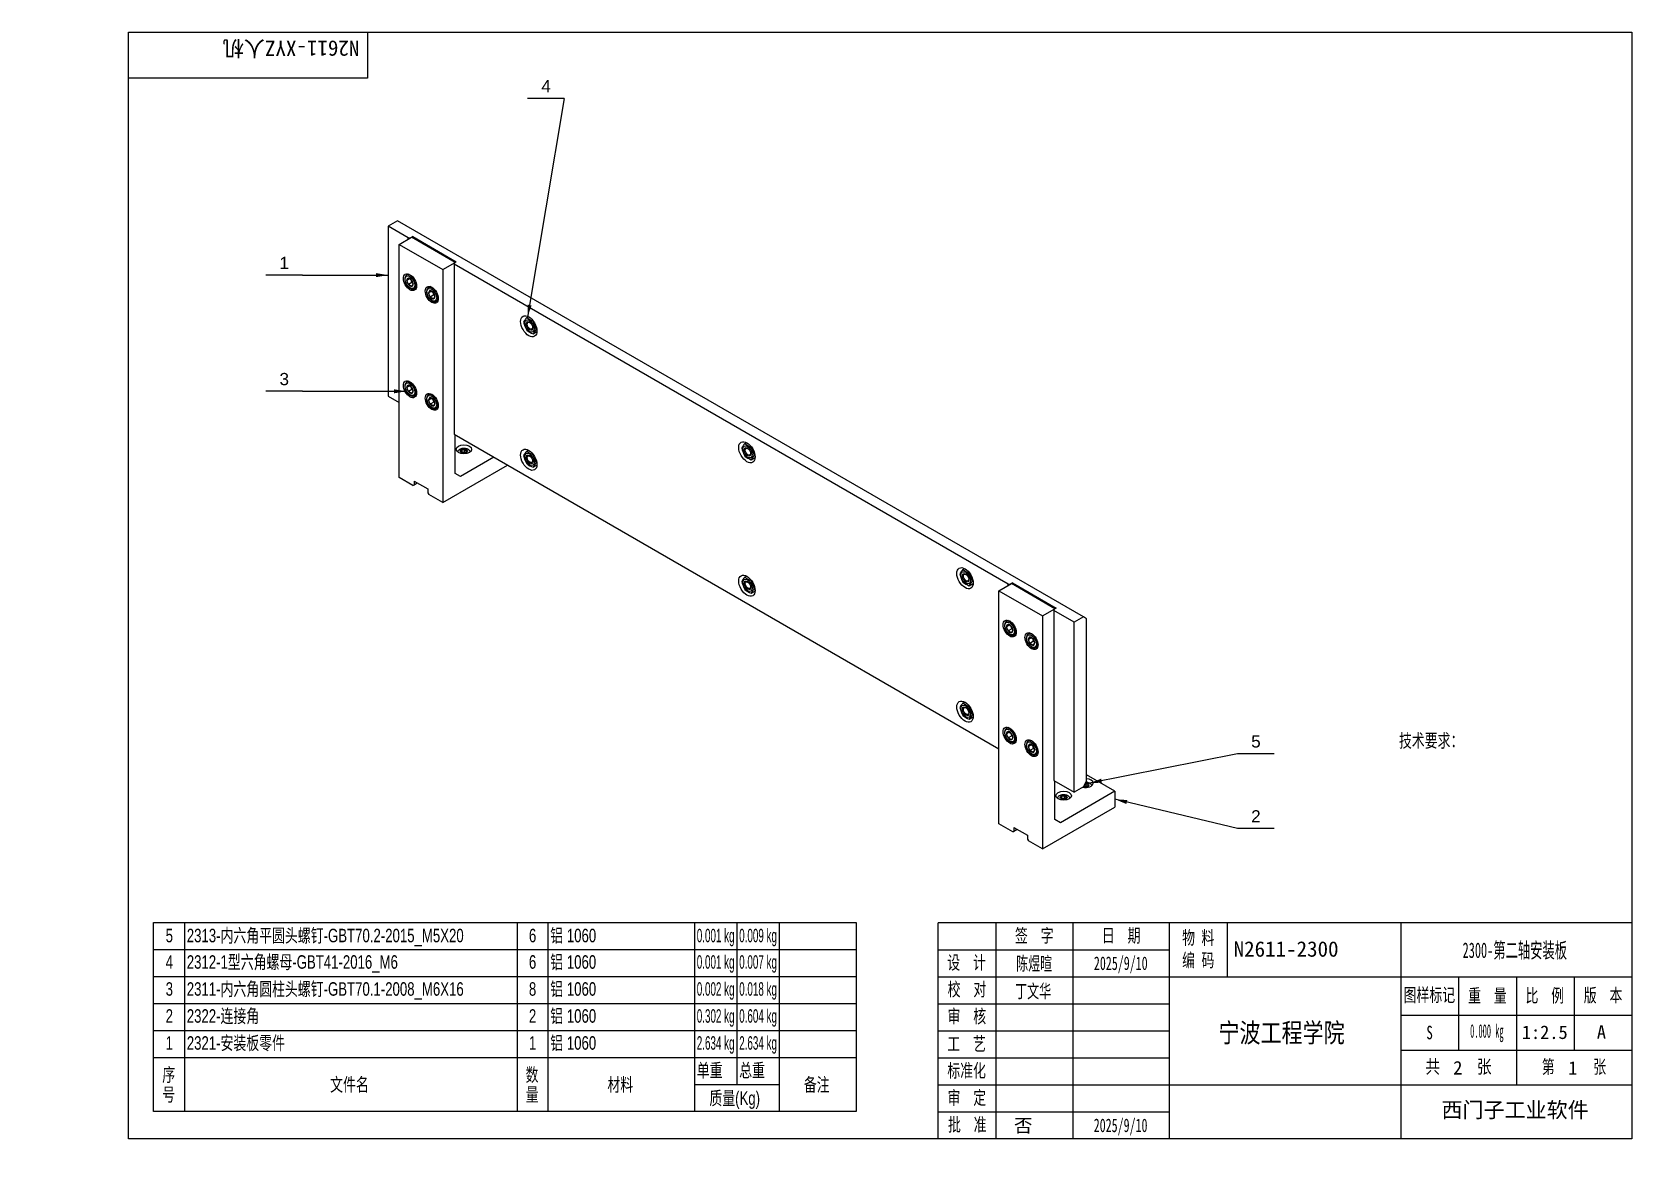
# Model space of a CAD drawing. Header units: millimetres. Extents: x 0 to 415, y 0 to 292.
import ezdxf
from ezdxf import colors
from ezdxf.entities.mleader import LeaderData, LeaderLine
from ezdxf.enums import TextEntityAlignment as Align
from ezdxf.math import Vec2, Vec3

# ---------------------------------------------------------------- set-up
doc = ezdxf.new("R2010")
doc.units = ezdxf.units.MM
for name, color, linetype in [('2311-内六角圆柱头螺钉-GB', 7, 'Continuous'), ('2312-1型六角螺母-GBT4', 7, 'Continuous'), ('2313-内六角平圆头螺钉-GB', 7, 'Continuous'), ('2321-安装板零件', 7, 'Continuous'), ('2322-连接角', 7, 'Continuous'), ('Default', 7, 'Continuous'), ('图框', 7, 'Continuous')]:
    doc.layers.add(name, color=color, linetype=linetype)
doc.styles.add('SEACAD_Arial', font='arial.ttf')

# ---------------------------------------------------------------- blocks, each defined once
blk = doc.blocks.new('SEANNOT_GROUP')
at = {"layer": 'Default', "linetype": 'Continuous'}
blk.add_hatch(color=7, dxfattribs=at).paths.add_polyline_path([(93.92, 198.3), (97.09, 198.82), (93.92, 199.35)])
at = {"layer": 'Default', "color": 7, "linetype": 'Continuous'}
for points in [[(70.15, 198.82), (60.62, 198.82)], [(70.15, 198.82), (97.09, 198.82)]]:
    blk.add_lwpolyline(points, dxfattribs=at)
at = {"layer": 'Default', "color": 7, "linetype": 'Continuous', "style": 'SEACAD_Arial'}
blk.add_text('3', height=3.17, dxfattribs=at).set_placement((64.2, 203.59), align=Align.TOP_LEFT)
blk = doc.blocks.new('SEANNOT_GROUP1')
at = {"layer": 'Default', "linetype": 'Continuous'}
blk.add_hatch(color=7, dxfattribs=at).paths.add_polyline_path([(128.54, 221.29), (128.54, 218.07), (129.58, 221.11)])
at = {"layer": 'Default', "color": 7, "linetype": 'Continuous'}
for points in [[(138.06, 274.78), (128.54, 274.78)], [(138.06, 274.78), (128.54, 218.07)]]:
    blk.add_lwpolyline(points, dxfattribs=at)
at = {"layer": 'Default', "color": 7, "linetype": 'Continuous', "style": 'SEACAD_Arial'}
blk.add_text('4', height=3.17, dxfattribs=at).set_placement((132.11, 279.55), align=Align.TOP_LEFT)
blk = doc.blocks.new('SEANNOT_GROUP2')
at = {"layer": 'Default', "linetype": 'Continuous'}
blk.add_hatch(color=7, dxfattribs=at).paths.add_polyline_path([(277.31, 98.36), (274.3, 97.22), (277.51, 97.32)])
at = {"layer": 'Default', "color": 7, "linetype": 'Continuous'}
for points in [[(312.64, 104.84), (274.3, 97.22)], [(322.16, 104.84), (312.64, 104.84)]]:
    blk.add_lwpolyline(points, dxfattribs=at)
at = {"layer": 'Default', "color": 7, "linetype": 'Continuous', "style": 'SEACAD_Arial'}
blk.add_text('5', height=3.17, dxfattribs=at).set_placement((316.22, 109.61), align=Align.TOP_LEFT)
blk = doc.blocks.new('SEANNOT_GROUP3')
at = {"layer": 'Default', "linetype": 'Continuous'}
blk.add_hatch(color=7, dxfattribs=at).paths.add_polyline_path([(89.2, 228.42), (92.37, 228.95), (89.2, 229.48)])
at = {"layer": 'Default', "color": 7, "linetype": 'Continuous'}
for points in [[(70.15, 228.95), (60.62, 228.95)], [(70.15, 228.95), (92.37, 228.95)]]:
    blk.add_lwpolyline(points, dxfattribs=at)
at = {"layer": 'Default', "color": 7, "linetype": 'Continuous', "style": 'SEACAD_Arial'}
blk.add_text('1', height=3.17, dxfattribs=at).set_placement((64.2, 233.71), align=Align.TOP_LEFT)
blk = doc.blocks.new('SEANNOT_GROUP4')
at = {"layer": 'Default', "linetype": 'Continuous'}
blk.add_hatch(color=7, dxfattribs=at).paths.add_polyline_path([(284.1, 92.82), (280.89, 93.04), (283.85, 91.79)])
at = {"layer": 'Default', "color": 7, "linetype": 'Continuous'}
for points in [[(312.64, 85.42), (280.89, 93.04)], [(322.16, 85.42), (312.64, 85.42)]]:
    blk.add_lwpolyline(points, dxfattribs=at)
at = {"layer": 'Default', "color": 7, "linetype": 'Continuous', "style": 'SEACAD_Arial'}
blk.add_text('2', height=3.17, dxfattribs=at).set_placement((316.22, 90.19), align=Align.TOP_LEFT)
blk = doc.blocks.new('SE')
at = {"color": 7, "linetype": 'Continuous'}
for p, q in [((39.53, 61.08), (39.53, 54.08)), ((125.81, 61.08), (125.81, 54.08)), ((133.81, 61.08), (133.81, 54.08)), ((171.81, 61.08), (171.81, 54.08)), ((182.81, 61.08), (182.81, 54.08)), ((193.81, 61.08), (193.81, 54.08)), ((31.53, 54.08), (213.81, 54.08)), ((39.53, 54.08), (39.53, 47.08)), ((125.81, 54.08), (125.81, 47.08)), ((133.81, 54.08), (133.81, 47.08)), ((171.81, 54.08), (171.81, 47.08)), ((182.81, 54.08), (182.81, 47.08)), ((193.81, 54.08), (193.81, 47.08)), ((31.53, 47.08), (213.81, 47.08)), ((39.53, 47.08), (39.53, 40.08)), ((125.81, 47.08), (125.81, 40.08)), ((133.81, 47.08), (133.81, 40.08)), ((171.81, 47.08), (171.81, 40.08)), ((182.81, 47.08), (182.81, 40.08)), ((193.81, 47.08), (193.81, 40.08)), ((31.53, 40.08), (213.81, 40.08)), ((39.53, 40.08), (39.53, 33.08)), ((125.81, 40.08), (125.81, 33.08)), ((133.81, 40.08), (133.81, 33.08)), ((171.81, 40.08), (171.81, 33.08)), ((182.81, 40.08), (182.81, 33.08)), ((193.81, 40.08), (193.81, 33.08)), ((31.53, 33.08), (213.81, 33.08)), ((39.53, 33.08), (39.53, 26.08)), ((125.81, 33.08), (125.81, 26.08)), ((133.81, 33.08), (133.81, 26.08)), ((171.81, 33.08), (171.81, 26.08)), ((182.81, 33.08), (182.81, 26.08)), ((193.81, 33.08), (193.81, 26.08)), ((31.53, 26.08), (213.81, 26.08)), ((39.53, 26.08), (39.53, 19.08)), ((125.81, 26.08), (125.81, 19.08)), ((133.81, 26.08), (133.81, 19.08)), ((171.81, 26.08), (171.81, 19.08)), ((182.81, 26.08), (182.81, 19.08)), ((193.81, 26.08), (193.81, 19.08)), ((39.53, 19.08), (39.53, 12.08)), ((125.81, 19.08), (125.81, 12.08)), ((133.81, 19.08), (133.81, 12.08)), ((171.81, 19.08), (182.81, 19.08)), ((171.81, 19.08), (171.81, 12.08)), ((182.81, 19.08), (193.81, 19.08)), ((193.81, 19.08), (193.81, 12.08))]:
    blk.add_line(p, q, dxfattribs=at)
blk.add_lwpolyline([(31.53, 12.08), (31.53, 61.08), (213.81, 61.08), (213.81, 12.08), (31.53, 12.08)], dxfattribs=at)
at = {"color": 7, "linetype": 'Continuous', "style": 'SEACAD_Arial'}
for s, width, p in [('5', 0.7, (34.67, 59.44)), ('2313-内六角平圆头螺钉-GBT70.2-2015_M5X20', 0.7, (40.15, 59.44)), ('6', 0.7, (128.89, 59.44)), ('铝 1060', 0.7, (134.43, 59.44)), ('0.001 kg', 0.522, (172.43, 59.44)), ('0.009 kg', 0.522, (183.43, 59.44)), ('4', 0.7, (34.67, 52.58)), ('2312-1型六角螺母-GBT41-2016_M6', 0.7, (40.15, 52.58)), ('6', 0.7, (128.89, 52.58)), ('铝 1060', 0.7, (134.43, 52.58)), ('0.001 kg', 0.522, (172.43, 52.58)), ('0.007 kg', 0.522, (183.43, 52.58)), ('2311-内六角圆柱头螺钉-GBT70.1-2008_M6X16', 0.7, (40.15, 45.58)), ('铝 1060', 0.7, (134.43, 45.58)), ('0.002 kg', 0.522, (172.43, 45.58)), ('0.018 kg', 0.522, (183.43, 45.58)), ('3', 0.7, (34.67, 45.58)), ('8', 0.7, (128.89, 45.58)), ('2', 0.7, (34.67, 38.58)), ('2322-连接角', 0.7, (40.15, 38.58)), ('2', 0.7, (128.89, 38.58)), ('铝 1060', 0.7, (134.43, 38.58)), ('0.302 kg', 0.522, (172.43, 38.58)), ('0.604 kg', 0.522, (183.43, 38.58)), ('1', 0.7, (34.67, 31.58)), ('2321-安装板零件', 0.7, (40.15, 31.58)), ('1', 0.7, (128.89, 31.58)), ('铝 1060', 0.7, (134.43, 31.58)), ('2.634 kg', 0.522, (172.43, 31.58)), ('2.634 kg', 0.522, (183.43, 31.58)), ('单重', 0.7, (172.43, 24.49)), ('总重', 0.7, (183.43, 24.49)), ('序', 0.7, (33.8, 23.34)), ('文件名', 0.7, (77.33, 20.78)), ('数', 0.7, (128.03, 23.34)), ('材料', 0.7, (149.25, 20.78)), ('备注', 0.7, (200.2, 20.78)), ('号', 0.7, (33.8, 18.22)), ('量', 0.7, (128.03, 18.22)), ('质量(Kg)', 0.7, (175.69, 17.28))]:
    blk.add_text(s, height=3.5, dxfattribs=dict(at, width=width)).set_placement(p, align=Align.TOP_LEFT)
blk = doc.blocks.new('SE1')
at = {"layer": '2311-内六角圆柱头螺钉-GB', "color": 7, "linetype": 'Continuous'}
for p, q in [((97.69, 229.23), (97.17, 228.93)), ((97.92, 227.99), (97.21, 227.58)), ((97.62, 226.53), (97.21, 227.58)), ((97.62, 228.16), (98.44, 227.69)), ((98.55, 227.07), (97.62, 226.53)), ((98.44, 226.06), (97.62, 226.53)), ((98.44, 227.69), (98.85, 226.64)), ((99.17, 225.46), (99.69, 225.76)), ((103.35, 225.96), (102.83, 225.66)), ((103.58, 224.73), (102.87, 224.32)), ((103.28, 223.27), (102.87, 224.32)), ((103.28, 224.9), (104.1, 224.43)), ((104.1, 224.43), (104.5, 223.38)), ((104.21, 223.8), (103.28, 223.27)), ((104.1, 222.79), (103.28, 223.27)), ((104.83, 222.2), (105.35, 222.5)), ((97.69, 201.47), (97.17, 201.17)), ((97.92, 200.23), (97.21, 199.82)), ((97.62, 198.77), (97.21, 199.82)), ((97.62, 200.4), (98.44, 199.93)), ((98.55, 199.31), (97.62, 198.77)), ((98.44, 199.93), (98.85, 198.88)), ((98.44, 198.3), (97.62, 198.77)), ((99.17, 197.7), (99.69, 198)), ((103.35, 198.2), (102.83, 197.9)), ((103.58, 196.97), (102.87, 196.56)), ((103.28, 195.5), (102.87, 196.56)), ((103.28, 197.14), (104.1, 196.67)), ((104.21, 196.04), (103.28, 195.5)), ((104.1, 195.03), (103.28, 195.5)), ((104.1, 196.67), (104.5, 195.61)), ((104.83, 194.44), (105.35, 194.74)), ((253.26, 139.41), (252.74, 139.11)), ((253.48, 138.18), (252.78, 137.77)), ((253.19, 136.72), (252.78, 137.77)), ((253.19, 138.35), (254, 137.88)), ((254.11, 137.25), (253.19, 136.72)), ((254, 137.88), (254.41, 136.83)), ((254, 136.25), (253.19, 136.72)), ((254.74, 135.65), (255.26, 135.95)), ((258.91, 136.15), (258.39, 135.85)), ((259.14, 134.91), (258.43, 134.5)), ((258.84, 133.45), (258.43, 134.5)), ((258.84, 135.08), (259.66, 134.61)), ((259.77, 133.99), (258.84, 133.45)), ((259.66, 132.98), (258.84, 133.45)), ((259.66, 134.61), (260.07, 133.56)), ((260.39, 132.38), (260.91, 132.68)), ((253.26, 111.65), (252.74, 111.35)), ((253.48, 110.42), (252.78, 110.01)), ((253.19, 108.96), (252.78, 110.01)), ((253.19, 110.59), (254, 110.12)), ((254.11, 109.49), (253.19, 108.96)), ((254, 108.48), (253.19, 108.96)), ((254, 110.12), (254.41, 109.07)), ((254.74, 107.89), (255.26, 108.19)), ((258.91, 108.39), (258.39, 108.08)), ((259.14, 107.15), (258.43, 106.74)), ((258.84, 105.69), (258.43, 106.74)), ((258.84, 107.32), (259.66, 106.85)), ((259.77, 106.22), (258.84, 105.69)), ((259.66, 105.22), (258.84, 105.69)), ((259.66, 106.85), (260.07, 105.8)), ((260.39, 104.62), (260.91, 104.92))]:
    blk.add_line(p, q, dxfattribs=at)
for centre, radius, start, end in [((93.83, 230.4), 4.4, 320.2699, 329.5223), ((96.29, 226.8), 2.27, 6.8141, 25.1813), ((95.06, 228.87), 4.39, 320.2588, 329.5334), ((98.11, 225.37), 1.76, 69.6273, 75.5682), ((99.49, 227.13), 4.4, 320.2699, 329.5223), ((101.95, 223.53), 2.27, 6.8141, 25.1813), ((100.72, 225.6), 4.39, 320.2588, 329.5334), ((103.77, 222.1), 1.76, 69.6273, 75.5682), ((93.83, 202.64), 4.4, 320.2699, 329.5223), ((96.29, 199.04), 2.27, 6.8141, 25.1813), ((98.11, 197.6), 1.76, 69.6273, 75.5682), ((95.06, 201.11), 4.39, 320.2588, 329.5334), ((99.49, 199.37), 4.4, 320.2699, 329.5223), ((101.95, 195.77), 2.27, 6.8141, 25.1813), ((100.72, 197.84), 4.39, 320.2588, 329.5334), ((103.77, 194.34), 1.76, 69.6273, 75.5682), ((249.39, 140.58), 4.4, 320.2699, 329.5223), ((251.86, 136.98), 2.27, 6.8141, 25.1813), ((253.67, 135.55), 1.76, 69.6273, 75.5682), ((250.63, 139.05), 4.39, 320.2588, 329.5334), ((255.05, 137.32), 4.4, 320.2699, 329.5223), ((257.51, 133.72), 2.27, 6.8141, 25.1813), ((256.28, 135.79), 4.39, 320.2588, 329.5334), ((259.33, 132.28), 1.76, 69.6273, 75.5682), ((249.39, 112.82), 4.4, 320.2699, 329.5223), ((251.86, 109.22), 2.27, 6.8141, 25.1813), ((250.63, 111.29), 4.39, 320.2588, 329.5334), ((253.67, 107.79), 1.76, 69.6273, 75.5682), ((255.05, 109.56), 4.4, 320.2699, 329.5223), ((257.51, 105.96), 2.27, 6.8141, 25.1813), ((256.28, 108.03), 4.39, 320.2588, 329.5334), ((259.33, 104.52), 1.76, 69.6273, 75.5682)]:
    blk.add_arc(centre, radius, start, end, dxfattribs=at)
for centre in [(98.03, 227.11), (103.69, 223.85), (98.03, 199.35), (103.69, 196.09), (253.59, 137.3), (259.25, 134.03), (253.59, 109.54), (259.25, 106.27)]:
    blk.add_ellipse(centre, major_axis=(-0.9, 1.56), ratio=0.57735, dxfattribs=at)
for centre, major_axis, start_param, end_param in [((98.17, 227.19), (1, -1.73), 3.141593, 3.163233), ((98.17, 227.19), (1, -1.73), 0, 3.141593), ((98.03, 227.11), (0.58, -1), 2.879793, 3.926991), ((98.03, 227.11), (-0.58, 1), 0.785398, 1.832596), ((98.03, 227.11), (-0.58, 1), 4.974188, 6.021386), ((98.03, 227.11), (0.577, -1), 4.974188, 6.021386), ((98.03, 227.11), (0.577, -1), 0.785398, 1.832596), ((98.03, 227.11), (-0.58, 1), 2.879793, 3.926991), ((98.17, 227.19), (1, -1.73), 6.249713, 6.283185), ((103.83, 223.93), (1, -1.73), 3.141593, 3.163233), ((103.83, 223.93), (1, -1.73), 0, 3.141593), ((103.69, 223.85), (0.577, -1), 2.879793, 3.926991), ((103.69, 223.85), (-0.577, 1), 0.785398, 1.832596), ((103.69, 223.85), (-0.58, 1), 4.974188, 6.021386), ((103.69, 223.85), (0.58, -1), 0.785398, 1.832596), ((103.69, 223.85), (0.577, -1), 4.974188, 6.021386), ((103.69, 223.85), (-0.577, 1), 2.879793, 3.926991), ((103.83, 223.93), (1, -1.73), 6.249713, 6.283185), ((98.17, 199.43), (1, -1.73), 3.141593, 3.163233), ((98.17, 199.43), (1, -1.73), 0, 3.141593), ((98.03, 199.35), (0.577, -1), 2.879793, 3.926991), ((98.03, 199.35), (-0.577, 1), 0.785398, 1.832596), ((98.03, 199.35), (-0.58, 1), 4.974188, 6.021386), ((98.03, 199.35), (0.58, -1), 0.785398, 1.832596), ((98.03, 199.35), (0.577, -1), 4.974188, 6.021386), ((98.03, 199.35), (-0.58, 1), 2.879793, 3.926991), ((98.17, 199.43), (1, -1.73), 6.249713, 6.283185), ((103.83, 196.17), (1, -1.73), 3.141593, 3.163233), ((103.83, 196.17), (1, -1.73), 0, 3.141593), ((103.69, 196.09), (0.577, -1), 2.879793, 3.926991), ((103.69, 196.09), (-0.58, 1), 0.785398, 1.832596), ((103.69, 196.09), (-0.58, 1), 4.974188, 6.021386), ((103.69, 196.09), (0.58, -1), 4.974188, 6.021386), ((103.69, 196.09), (0.58, -1), 0.785398, 1.832596), ((103.69, 196.09), (-0.577, 1), 2.879793, 3.926991), ((103.83, 196.17), (1, -1.73), 6.249713, 6.283185), ((253.74, 137.38), (1, -1.73), 3.141593, 3.163233), ((253.74, 137.38), (1, -1.73), 0, 3.141593), ((253.59, 137.3), (0.577, -1), 2.879793, 3.926991), ((253.59, 137.3), (-0.58, 1), 0.785398, 1.832596), ((253.59, 137.3), (-0.58, 1), 4.974188, 6.021386), ((253.59, 137.3), (0.58, -1), 0.785398, 1.832596), ((253.59, 137.3), (0.577, -1), 4.974188, 6.021386), ((253.59, 137.3), (-0.58, 1), 2.879793, 3.926991), ((253.74, 137.38), (1, -1.73), 6.249713, 6.283185), ((259.39, 134.11), (1, -1.73), 3.141593, 3.163233), ((259.39, 134.11), (1, -1.73), 0, 3.141593), ((259.25, 134.03), (0.58, -1), 2.879793, 3.926991), ((259.25, 134.03), (-0.58, 1), 0.785398, 1.832596), ((259.25, 134.03), (-0.577, 1), 4.974188, 6.021386), ((259.25, 134.03), (0.58, -1), 4.974188, 6.021386), ((259.25, 134.03), (0.58, -1), 0.785398, 1.832596), ((259.25, 134.03), (-0.58, 1), 2.879793, 3.926991), ((259.39, 134.11), (1, -1.73), 6.249713, 6.283185), ((253.74, 109.62), (1, -1.73), 3.141593, 3.163233), ((253.74, 109.62), (1, -1.73), 0, 3.141593), ((253.59, 109.54), (0.58, -1), 2.879793, 3.926991), ((253.59, 109.54), (-0.58, 1), 0.785398, 1.832596), ((253.59, 109.54), (-0.58, 1), 4.974188, 6.021386), ((253.59, 109.54), (0.577, -1), 4.974188, 6.021386), ((253.59, 109.54), (0.58, -1), 0.785398, 1.832596), ((253.59, 109.54), (-0.577, 1), 2.879793, 3.926991), ((259.39, 106.35), (1, -1.73), 3.141593, 3.163233), ((259.39, 106.35), (1, -1.73), 0, 3.141593), ((253.74, 109.62), (1, -1.73), 6.249713, 6.283185), ((259.25, 106.27), (0.58, -1), 2.879793, 3.926991), ((259.25, 106.27), (-0.58, 1), 0.785398, 1.832596), ((259.25, 106.27), (-0.577, 1), 4.974188, 6.021386), ((259.25, 106.27), (0.58, -1), 4.974188, 6.021386), ((259.25, 106.27), (0.577, -1), 0.785398, 1.832596), ((259.25, 106.27), (-0.58, 1), 2.879793, 3.926991), ((259.39, 106.35), (1, -1.73), 6.249713, 6.283185)]:
    blk.add_ellipse(centre, major_axis=major_axis, ratio=0.57735, start_param=start_param, end_param=end_param, dxfattribs=at)
for points in [[(97.15, 228.9), (97.1, 228.87), (96.98, 228.8), (96.82, 228.57), (96.72, 228.26), (96.69, 227.88), (96.74, 227.46), (96.87, 227.02), (97.08, 226.58), (97.35, 226.19), (97.66, 225.84), (98, 225.58), (98.36, 225.4), (98.7, 225.34), (98.97, 225.36), (99.08, 225.43), (99.12, 225.45)], [(102.81, 225.63), (102.76, 225.6), (102.64, 225.53), (102.48, 225.31), (102.37, 224.99), (102.34, 224.61), (102.4, 224.19), (102.53, 223.75), (102.74, 223.32), (103, 222.92), (103.32, 222.58), (103.66, 222.31), (104.02, 222.13), (104.36, 222.07), (104.63, 222.09), (104.74, 222.16), (104.78, 222.19)], [(97.15, 201.14), (97.1, 201.11), (96.98, 201.04), (96.82, 200.81), (96.72, 200.5), (96.69, 200.12), (96.74, 199.69), (96.87, 199.25), (97.08, 198.82), (97.35, 198.43), (97.66, 198.08), (98, 197.82), (98.36, 197.64), (98.7, 197.58), (98.97, 197.6), (99.08, 197.67), (99.12, 197.69)], [(102.81, 197.87), (102.76, 197.84), (102.64, 197.77), (102.48, 197.54), (102.37, 197.23), (102.34, 196.85), (102.4, 196.43), (102.53, 195.99), (102.74, 195.56), (103, 195.16), (103.32, 194.82), (103.66, 194.55), (104.02, 194.37), (104.36, 194.31), (104.63, 194.33), (104.74, 194.4), (104.78, 194.43)], [(252.72, 139.08), (252.67, 139.06), (252.54, 138.98), (252.39, 138.76), (252.28, 138.44), (252.25, 138.06), (252.3, 137.64), (252.44, 137.2), (252.64, 136.77), (252.91, 136.37), (253.22, 136.03), (253.56, 135.76), (253.92, 135.59), (254.26, 135.52), (254.53, 135.55), (254.65, 135.61), (254.69, 135.64)], [(258.37, 135.82), (258.32, 135.79), (258.2, 135.72), (258.04, 135.49), (257.94, 135.18), (257.91, 134.8), (257.96, 134.38), (258.09, 133.93), (258.3, 133.5), (258.57, 133.11), (258.88, 132.76), (259.22, 132.5), (259.58, 132.32), (259.92, 132.26), (260.19, 132.28), (260.3, 132.35), (260.34, 132.37)], [(252.72, 111.32), (252.67, 111.29), (252.54, 111.22), (252.39, 111), (252.28, 110.68), (252.25, 110.3), (252.3, 109.88), (252.44, 109.44), (252.64, 109.01), (252.91, 108.61), (253.22, 108.27), (253.56, 108), (253.92, 107.82), (254.26, 107.76), (254.53, 107.78), (254.65, 107.85), (254.69, 107.88)], [(258.37, 108.06), (258.32, 108.03), (258.2, 107.96), (258.04, 107.73), (257.94, 107.42), (257.91, 107.04), (257.96, 106.61), (258.09, 106.17), (258.3, 105.74), (258.57, 105.35), (258.88, 105), (259.22, 104.74), (259.58, 104.56), (259.92, 104.5), (260.19, 104.52), (260.3, 104.59), (260.34, 104.61)]]:
    blk.add_open_spline(points, degree=3, knots=[0, 0, 0, 0, 0.038543, 0.111077, 0.184817, 0.261846, 0.340861, 0.420059, 0.499061, 0.578039, 0.657227, 0.736886, 0.817291, 0.898173, 0.968589, 1, 1, 1, 1], dxfattribs=at)
at = {"layer": '2312-1型六角螺母-GBT4', "color": 7, "linetype": 'Continuous'}
for p, q in [((128.32, 217.95), (128.75, 218.19)), ((129.95, 217), (130.03, 217.05)), ((129.95, 213.74), (130.98, 214.33)), ((130.77, 214.9), (130.94, 214.99)), ((128.32, 183.33), (128.75, 183.57)), ((184.89, 185.29), (185.32, 185.53)), ((186.52, 184.34), (186.6, 184.39)), ((129.95, 182.38), (130.03, 182.43)), ((129.95, 179.12), (130.98, 179.71)), ((130.77, 180.28), (130.94, 180.37)), ((186.52, 181.08), (187.55, 181.67)), ((187.34, 182.24), (187.5, 182.33)), ((184.89, 150.67), (185.32, 150.91)), ((186.52, 149.72), (186.6, 149.77)), ((241.46, 152.63), (241.89, 152.87)), ((243.09, 151.68), (243.17, 151.73)), ((243.91, 149.58), (244.07, 149.67)), ((186.52, 146.46), (187.55, 147.05)), ((187.34, 147.62), (187.5, 147.71)), ((243.09, 148.42), (244.12, 149.01)), ((241.46, 118.01), (241.89, 118.25)), ((243.09, 117.06), (243.17, 117.11)), ((243.09, 113.8), (244.12, 114.39)), ((243.91, 114.96), (244.07, 115.05))]:
    blk.add_line(p, q, dxfattribs=at)
for centre, radius, start, end in [((135.09, 212.32), 8.8, 140.2699, 149.5223), ((136.76, 219.16), 9.55, 194.4214, 207.9906), ((132.91, 224.01), 7.6, 232.875, 247.125), ((139.21, 219.38), 9.55, 194.4214, 207.9906), ((132.91, 220.74), 7.6, 232.875, 247.125), ((137.52, 209.29), 8.78, 140.2588, 149.5334), ((135.09, 177.7), 8.8, 140.2699, 149.5223), ((132.91, 189.39), 7.6, 232.875, 247.125), ((191.66, 179.66), 8.8, 140.2699, 149.5223), ((193.33, 186.5), 9.55, 194.4214, 207.9906), ((189.48, 191.35), 7.6, 232.875, 247.125), ((195.78, 186.72), 9.55, 194.4214, 207.9906), ((136.76, 184.54), 9.55, 194.4214, 207.9906), ((132.91, 186.12), 7.6, 232.875, 247.125), ((139.21, 184.76), 9.55, 194.4214, 207.9906), ((137.52, 174.67), 8.78, 140.2588, 149.5334), ((189.48, 188.08), 7.6, 232.875, 247.125), ((194.09, 176.63), 8.78, 140.2588, 149.5334), ((191.66, 145.04), 8.8, 140.2699, 149.5223), ((193.33, 151.88), 9.55, 194.4214, 207.9906), ((189.48, 156.73), 7.6, 232.875, 247.125), ((195.78, 152.1), 9.55, 194.4214, 207.9906), ((248.23, 147), 8.8, 140.2699, 149.5223), ((249.89, 153.84), 9.55, 194.4214, 207.9906), ((246.05, 158.69), 7.6, 232.875, 247.125), ((252.34, 154.06), 9.55, 194.4214, 207.9906), ((250.66, 143.97), 8.78, 140.2588, 149.5334), ((189.48, 153.46), 7.6, 232.875, 247.125), ((194.09, 142.01), 8.78, 140.2588, 149.5334), ((246.05, 155.42), 7.6, 232.875, 247.125), ((248.23, 112.38), 8.8, 140.2699, 149.5223), ((249.89, 119.22), 9.55, 194.4214, 207.9906), ((246.05, 124.07), 7.6, 232.875, 247.125), ((252.34, 119.44), 9.55, 194.4214, 207.9906), ((246.05, 120.8), 7.6, 232.875, 247.125), ((250.66, 109.35), 8.78, 140.2588, 149.5334)]:
    blk.add_arc(centre, radius, start, end, dxfattribs=at)
for centre, major_axis in [((129.03, 215.78), (-0.87, 1.51)), ((129.03, 215.78), (0.61, -1.06)), ((129.13, 215.84), (-0.492, 0.852)), ((129.03, 181.16), (-0.87, 1.51)), ((185.6, 183.12), (-0.87, 1.51)), ((185.6, 183.12), (0.61, -1.06)), ((185.7, 183.18), (-0.492, 0.852)), ((129.03, 181.16), (0.61, -1.06)), ((129.13, 181.22), (-0.492, 0.852)), ((185.6, 148.5), (-0.87, 1.51)), ((185.6, 148.5), (0.61, -1.06)), ((185.7, 148.56), (-0.492, 0.852)), ((242.17, 150.46), (-0.87, 1.51)), ((242.17, 150.46), (0.61, -1.06)), ((242.27, 150.52), (-0.492, 0.852)), ((242.17, 115.84), (-0.87, 1.51)), ((242.17, 115.84), (0.61, -1.06)), ((242.27, 115.9), (-0.492, 0.852))]:
    blk.add_ellipse(centre, major_axis=major_axis, ratio=0.57735, dxfattribs=at)
at = {"layer": '2313-内六角平圆头螺钉-GB', "color": 7, "linetype": 'Continuous'}
for p, q in [((111.36, 183.24), (111.54, 183.63)), ((111.54, 183.63), (112.21, 183.73)), ((111.54, 183.13), (111.54, 183.63)), ((112.52, 183.07), (111.85, 182.96)), ((112.21, 183.13), (112.21, 183.73)), ((112.7, 183.45), (112.52, 183.07)), ((273.74, 96.52), (273.07, 96.41)), ((273.22, 97.15), (273.43, 97.19)), ((273.43, 96.58), (273.43, 97.19)), ((273.92, 96.9), (273.74, 96.52)), ((266.93, 93.43), (267.11, 93.82)), ((267.11, 93.82), (267.77, 93.92)), ((267.11, 93.31), (267.11, 93.82)), ((268.08, 93.25), (267.42, 93.15)), ((267.77, 93.32), (267.77, 93.92)), ((268.26, 93.64), (268.08, 93.25))]:
    blk.add_line(p, q, dxfattribs=at)
for centre, radius, start, end in [((112.74, 185.06), 2.28, 232.8715, 247.1285), ((111.68, 184.37), 1.35, 271.8426, 293.3543), ((113.59, 185.55), 2.28, 232.8785, 247.1215), ((112.96, 183.87), 1.05, 224.4348, 233.6312), ((273.96, 98.51), 2.28, 241.1746, 247.1285), ((272.9, 97.82), 1.35, 271.8426, 293.3543), ((274.81, 99.01), 2.28, 232.8785, 247.1215), ((274.18, 97.32), 1.05, 224.4348, 233.6312), ((268.3, 95.25), 2.28, 232.8715, 247.1285), ((267.24, 94.55), 1.35, 271.8426, 293.3543), ((269.15, 95.74), 2.28, 232.8785, 247.1215), ((268.53, 94.06), 1.05, 224.4348, 233.6312)]:
    blk.add_arc(centre, radius, start, end, dxfattribs=at)
for centre in [(112.03, 183.35), (267.6, 93.53)]:
    blk.add_ellipse(centre, major_axis=(-0.918, 0), ratio=0.57735, dxfattribs=at)
for centre, major_axis, start_param, end_param in [((112.03, 183.35), (0.693, 0), 2.356194, 3.403392), ((112.03, 183.35), (-0.693, 0), 0.261799, 1.308997), ((112.03, 183.35), (0.693, 0), 1.308997, 2.356194), ((112.03, 183.35), (-0.693, 0), 1.308997, 2.356194), ((112.03, 183.35), (0.693, 0), 0.261799, 1.308997), ((112.03, 183.35), (-0.693, 0), 2.356194, 3.403392), ((273.25, 96.8), (-0.918, 0), 1.003028, 4.636656), ((273.25, 96.8), (-0.693, 0), 0.920416, 1.308997), ((273.25, 96.8), (-0.693, 0), 1.308997, 2.356194), ((273.25, 96.8), (0.693, 0), 1.308997, 1.577676), ((273.25, 96.8), (0.693, 0), 0.261799, 1.308997), ((273.25, 96.8), (-0.693, 0), 2.356194, 3.403392), ((267.6, 93.53), (0.693, 0), 2.356194, 3.403392), ((267.6, 93.53), (-0.693, 0), 0.261799, 1.308997), ((267.6, 93.53), (0.693, 0), 1.308997, 2.356194), ((267.6, 93.53), (-0.693, 0), 1.308997, 2.356194), ((267.6, 93.53), (0.693, 0), 0.261799, 1.308997), ((267.6, 93.53), (-0.693, 0), 2.356194, 3.403392)]:
    blk.add_ellipse(centre, major_axis=major_axis, ratio=0.57735, start_param=start_param, end_param=end_param, dxfattribs=at)
for points, knots in [([(113.74, 183.16), (113.7, 183.22), (113.59, 183.38), (113.36, 183.6), (113.04, 183.81), (112.65, 183.95), (112.21, 184.02), (111.74, 184.01), (111.28, 183.91), (110.89, 183.73), (110.57, 183.49), (110.4, 183.29), (110.34, 183.18)], [0.13619, 0.13619, 0.13619, 0.13619, 0.1762231, 0.2428607, 0.3125003, 0.387489, 0.4676391, 0.5502014, 0.6362038, 0.715294, 0.789287, 0.8576485, 0.8576485, 0.8576485, 0.8576485]), ([(274.96, 96.61), (274.92, 96.67), (274.81, 96.83), (274.58, 97.05), (274.26, 97.26), (273.87, 97.4), (273.57, 97.45), (273.41, 97.46), (273.4, 97.46)], [0.13619, 0.13619, 0.13619, 0.13619, 0.1762231, 0.2428607, 0.3125003, 0.387489, 0.4676391, 0.4738073, 0.4738073, 0.4738073, 0.4738073]), ([(269.3, 93.34), (269.26, 93.41), (269.15, 93.56), (268.93, 93.79), (268.6, 93.99), (268.21, 94.14), (267.77, 94.21), (267.3, 94.2), (266.85, 94.1), (266.45, 93.92), (266.13, 93.68), (265.97, 93.47), (265.9, 93.37)], [0.13619, 0.13619, 0.13619, 0.13619, 0.1762231, 0.2428607, 0.3125003, 0.387489, 0.4676391, 0.5502014, 0.6362038, 0.715294, 0.789287, 0.8576485, 0.8576485, 0.8576485, 0.8576485])]:
    blk.add_open_spline(points, degree=3, knots=knots, dxfattribs=at)
at = {"layer": '2321-安装板零件', "color": 7, "linetype": 'Continuous'}
for p, q in [((94.78, 243.03), (92.37, 241.65)), ((92.37, 241.65), (92.37, 197.56)), ((97.61, 238.63), (92.37, 241.65)), ((272.69, 140.32), (94.78, 243.03)), ((97.61, 238.3), (97.61, 238.63)), ((97.61, 238.63), (98.17, 238.63)), ((98.74, 238.95), (98.17, 238.63)), ((98.74, 238.63), (98.74, 238.95)), ((98.74, 238.95), (110.05, 232.42)), ((110.05, 232.42), (109.49, 232.09)), ((109.49, 232.09), (109.49, 231.77)), ((253.17, 148.81), (109.49, 231.77)), ((109.49, 231.77), (109.49, 187.68)), ((92.37, 197.56), (95.2, 195.92)), ((109.49, 187.68), (250.77, 106.11)), ((253.17, 148.48), (253.17, 148.81)), ((253.17, 148.81), (253.74, 148.81)), ((254.3, 149.14), (253.74, 148.81)), ((254.3, 149.14), (265.62, 142.61)), ((254.3, 148.81), (254.3, 149.14)), ((265.62, 142.61), (265.05, 142.28)), ((265.05, 142.28), (265.05, 141.95)), ((270.28, 138.93), (265.05, 141.95)), ((265.05, 141.95), (265.05, 97.86)), ((272.69, 140.32), (270.28, 138.93)), ((270.28, 94.84), (270.28, 138.93)), ((273.53, 139.83), (272.69, 140.32)), ((273.53, 128.23), (273.53, 139.83)), ((273.53, 109.29), (273.53, 128.23)), ((273.53, 97.7), (273.53, 109.29)), ((265.05, 97.86), (270.28, 94.84)), ((272.69, 96.23), (270.28, 94.84)), ((272.69, 96.23), (273.53, 97.7))]:
    blk.add_line(p, q, dxfattribs=at)
for centre in [(128.86, 215.68), (128.86, 181.06), (185.43, 183.02), (185.43, 148.4), (242, 150.36), (242, 115.74)]:
    blk.add_ellipse(centre, major_axis=(1.5, -2.6), ratio=0.57735, dxfattribs=at)
at = {"layer": '2322-连接角', "color": 7, "linetype": 'Continuous'}
for p, q in [((95.2, 236.91), (98.46, 238.79)), ((95.2, 176.49), (95.2, 236.91)), ((95.2, 236.91), (106.52, 230.38)), ((109.77, 232.26), (98.46, 238.79)), ((106.52, 230.38), (109.77, 232.26)), ((106.52, 230.38), (106.52, 169.96)), ((109.77, 177.55), (109.77, 187.51)), ((106.52, 169.96), (123.35, 179.67)), ((119.81, 181.72), (111.18, 176.73)), ((98.81, 174.41), (95.2, 176.49)), ((98.81, 174.41), (99.09, 174.57)), ((99.09, 175.55), (99.09, 174.57)), ((99.09, 175.55), (102.63, 173.51)), ((99.09, 174.57), (99.94, 175.06)), ((111.18, 176.73), (109.77, 177.55)), ((102.63, 173.51), (102.63, 172.53)), ((102.63, 172.53), (102.91, 172.04)), ((106.52, 169.96), (102.91, 172.04)), ((250.77, 147.1), (254.02, 148.97)), ((250.77, 86.68), (250.77, 147.1)), ((250.77, 147.1), (262.08, 140.56)), ((265.33, 142.44), (254.02, 148.97)), ((262.08, 140.56), (265.33, 142.44)), ((262.08, 140.56), (262.08, 80.14)), ((265.33, 87.74), (265.33, 97.7)), ((280.89, 95.09), (273.53, 99.33)), ((280.89, 95.09), (266.75, 86.92)), ((280.89, 95.09), (280.89, 91)), ((262.08, 80.14), (280.89, 91)), ((266.75, 86.92), (265.33, 87.74)), ((254.37, 84.59), (250.77, 86.68)), ((254.37, 84.59), (254.66, 84.76)), ((254.66, 85.74), (254.66, 84.76)), ((254.66, 85.74), (258.19, 83.69)), ((254.66, 84.76), (255.5, 85.25)), ((258.19, 83.69), (258.19, 82.72)), ((258.19, 82.72), (258.47, 82.23)), ((262.08, 80.14), (258.47, 82.23))]:
    blk.add_line(p, q, dxfattribs=at)
for centre, major_axis in [((98.03, 227.11), (1.2, -2.08)), ((103.69, 223.85), (1.2, -2.08)), ((98.03, 199.35), (1.2, -2.08)), ((103.69, 196.09), (1.2, -2.08)), ((112.03, 183.76), (2, 0)), ((253.59, 137.3), (1.2, -2.08)), ((259.25, 134.03), (1.2, -2.08)), ((253.59, 109.54), (1.2, -2.08)), ((259.25, 106.27), (1.2, -2.08)), ((267.6, 93.94), (2, 0))]:
    blk.add_ellipse(centre, major_axis=major_axis, ratio=0.57735, dxfattribs=at)
for start_param, end_param in [(4.338508, 6.283185), (0, 1.428899)]:
    blk.add_ellipse((273.25, 97.21), major_axis=(2, 0), ratio=0.57735, start_param=start_param, end_param=end_param, dxfattribs=at)
blk = doc.blocks.new('_DOT')
at = {"color": 0}
blk.add_line((0, 0), (-1, 0), dxfattribs=at)
at = {"color": 0, "const_width": 0.333}
blk.add_lwpolyline([(-0.1665, 0, 1), (0.1665, 0, 1)], format="xyb", close=True, dxfattribs=at)

msp = doc.modelspace()

# ---------------------------------------------------------------- linework, layer by layer
at = {"layer": 'Default', "color": 7, "linetype": 'Continuous'}
for p, q in [((250, 61), (250, 5)), ((270, 61), (270, 5)), ((310, 61), (310, 47)), ((235, 54), (295, 54)), ((235, 47), (415, 47)), ((385, 47), (385, 19)), ((235, 40), (295, 40)), ((355, 28), (415, 28))]:
    msp.add_line(p, q, dxfattribs=at)
at = {"layer": '图框', "color": 7, "linetype": 'Continuous'}
for p, q in [((25, 5), (25, 292)), ((25, 292), (415, 292)), ((87, 292), (87, 280)), ((415, 292), (415, 5)), ((87, 280), (25, 280)), ((415, 61), (235, 61)), ((235, 5), (235, 61)), ((295, 5), (295, 61)), ((355, 61), (355, 5)), ((235, 5), (235, 54)), ((355, 47), (415, 47)), ((370, 47), (370, 28)), ((400, 47), (400, 28)), ((355, 37), (415, 37)), ((235, 33), (295, 33)), ((235, 26), (295, 26)), ((235, 19), (415, 19)), ((235, 12), (295, 12)), ((415, 5), (25, 5))]:
    msp.add_line(p, q, dxfattribs=at)

# ---------------------------------------------------------------- block references
msp.add_blockref('SE', (0, 0))
at = {"layer": 'Default'}
for name in ['SEANNOT_GROUP1', 'SE1', 'SEANNOT_GROUP3', 'SEANNOT_GROUP', 'SEANNOT_GROUP2', 'SEANNOT_GROUP4']:
    msp.add_blockref(name, (0, 0), dxfattribs=at)

# ---------------------------------------------------------------- texts
at = {"layer": 'Default', "insert": (354.55, 109.99), "char_height": 3.5, "width": 19.563, "attachment_point": 1, "style": 'SEACAD_Arial'}
msp.add_mtext('{\\f宋体|b0||i0||c0|p34;\\C7;\\H3.5;\\W0.7;技术要求：}', dxfattribs=at)
at = {"layer": '图框', "char_height": 3.5, "attachment_point": 5, "style": 'SEACAD_Arial'}
for s, insert, width in [('{\\f宋体|b0||i0||c0|p34;\\C7;\\H3.5;\\W0.7;签  字}', (259.97, 57.48), 19.9669), ('{\\f宋体|b0||i0||c0|p34;\\C7;\\H3.5;\\W0.7;日  期}', (282.5, 57.51), 25.047), ('{\\f宋体|b0||i0||c0|p34;\\C7;\\H3.5;\\W0.7;物 料\\P}{\\f宋体|b0||i0||c0|p34;\\C7;\\H3.5;\\W0.7;编 码\\P}', (302.5, 54.03), 14.9705), ('{\\f宋体|b0||i0||c0|p34;\\C7;\\H3.5;\\W0.7;设  计}', (242.4, 50.49), 14.8512), ('{\\f宋体|b0||i0||c0|p34;\\C7;\\H3.5;\\W0.7;校  对}', (242.51, 43.56), 14.8955), ('{\\f宋体|b0||i0||c0|p34;\\C7;\\H3.5;\\W0.7;图样标记}', (362.44, 42.09), 14.8301), ('{\\f宋体|b0||i0||c0|p34;\\C7;\\H3.5;\\W0.7;重  量}', (377.5, 41.97), 14.9096), ('{\\f宋体|b0||i0||c0|p34;\\C7;\\H3.5;\\W0.7;比  例}', (392.39, 41.94), 14.9537), ('{\\f宋体|b0||i0||c0|p34;\\C7;\\H3.5;\\W0.7;版  本}', (407.5, 42), 15.0267), ('{\\f宋体|b0||i0||c0|p34;\\C7;\\H3.5;\\W0.7;审  核}', (242.47, 36.56), 14.9742), ('{\\f宋体|b0||i0||c0|p34;\\C7;\\H3.5;\\W0.7;S}', (362.5, 32.5), 14.9993), ('{\\f宋体|b0||i0||c0|p34;\\C7;\\H3.5;\\W0.7;工  艺}', (242.4, 29.47), 14.8512), ('{\\f宋体|b0||i0||c0|p34;\\C7;\\H3.5;\\W0.7;标准化}', (242.42, 22.48), 14.8165), ('{\\f宋体|b0||i0||c0|p34;\\C7;\\H3.5;\\W0.8;共     张}', (370, 23.5), 29.9997), ('{\\f宋体|b0||i0||c0|p34;\\C7;\\H3.5;\\W0.7;第      张}', (399.95, 23.47), 29.9038), ('{\\f宋体|b0||i0||c0|p34;\\C7;\\H3.5;\\W0.7;审  定}', (242.48, 15.44), 14.9395), ('{\\f宋体|b0||i0||c0|p34;\\C7;\\H3.5;\\W0.7;批  准}', (242.58, 8.47), 14.9364)]:
    msp.add_mtext(s, dxfattribs=dict(at, insert=insert, width=width))
at = {"layer": '图框', "insert": (384.68, 12.26), "char_height": 4, "width": 65.8074, "attachment_point": 5}
msp.add_mtext('{\\f宋体|b1||i0||c0|p34;\\C7;\\H4.;\\W1.;西门子工业软件}', dxfattribs=at)

# ---------------------------------------------------------------- leaders
at = {"layer": '图框', "color": 7, "linetype": 'Continuous'}
ml = msp.add_multileader_mtext('Standard', dxfattribs=at)
ml.set_content('{\\pxsm0.9;\\f宋体|b0||i0||c0|p34;\\W1.;N2611-XYZ人机\\P}', color=256)
ml.set_leader_properties()
ml.set_arrow_properties(name='DOT')
ml.build(insert=Vec2(0, 0))
ml.multileader.update_dxf_attribs({"leader_type": 0, "dogleg_length": 0})
ctx = ml.context
ctx.base_point, ctx.landing_gap_size = Vec3(87.68, 288.04), 1.4
ctx.text_align_type = 1
notes = []
notes.append((ctx, [(0, (0, 0, 0), (0, 0), (1, 0), 1, [])]))
ctx.mtext.insert, ctx.mtext.text_direction, ctx.mtext.alignment = Vec3(67.22, 285.74), Vec3(-1, 0), 2
ml = msp.add_multileader_mtext('Standard', dxfattribs=at)
ml.set_content('{\\pxsm0.9;\\f宋体|b0||i0||c0|p34;\\W0.5846099136;2300-第二轴安装板\\P}', color=256)
ml.set_leader_properties()
ml.set_arrow_properties(name='DOT')
ml.build(insert=Vec2(0, 0))
ml.multileader.update_dxf_attribs({"leader_type": 0, "dogleg_length": 0})
ctx = ml.context
ctx.base_point, ctx.landing_gap_size = Vec3(368.56, 53.57), 1.4
ctx.text_align_type = 1
notes.append((ctx, [(0, (0, 0, 0), (0, 0), (1, 0), 1, [])]))
ctx.mtext.insert, ctx.mtext.alignment = Vec3(384.61, 55.88), 2
ml = msp.add_multileader_mtext('Standard', dxfattribs=at)
ml.set_content('{\\pxsm0.9;\\f宋体|b0||i0||c0|p34;\\W1.;N2611-2300\\P}', color=256)
ml.set_leader_properties()
ml.set_arrow_properties(name='DOT')
ml.build(insert=Vec2(0, 0))
ml.multileader.update_dxf_attribs({"leader_type": 0, "dogleg_length": 0})
ctx = ml.context
ctx.base_point, ctx.landing_gap_size = Vec3(309.15, 54.2), 1.4
ctx.text_align_type = 1
notes.append((ctx, [(0, (0, 0, 0), (0, 0), (1, 0), 1, [])]))
ctx.mtext.insert, ctx.mtext.alignment = Vec3(325.28, 56.2), 2
ml = msp.add_multileader_mtext('Standard', dxfattribs=at)
ml.set_content('{\\pxsm0.9;\\f宋体|b0||i0||c0|p34;\\W0.6507936508;陈煜暄\\P}', color=256)
ml.set_leader_properties()
ml.set_arrow_properties(name='DOT')
ml.build(insert=Vec2(0, 0))
ml.multileader.update_dxf_attribs({"leader_type": 0, "dogleg_length": 0, "arrow_head_size": 3.5})
ctx = ml.context
ctx.base_point, ctx.char_height, ctx.arrow_head_size, ctx.landing_gap_size = Vec3(253.27, 50.16), 3.5, 3.5, 1.23
ctx.text_align_type = 1
notes.append((ctx, [(0, (0, 0, 0), (0, 0), (1, 0), 1, [])]))
ctx.mtext.insert, ctx.mtext.alignment = Vec3(259.94, 52.18), 2
ml = msp.add_multileader_mtext('Standard', dxfattribs=at)
ml.set_content('{\\pxsm0.9;\\f宋体|b0||i0||c0|p34;\\W0.6507936508;2025/9/10\\P}', color=256)
ml.set_leader_properties()
ml.set_arrow_properties(name='DOT')
ml.build(insert=Vec2(0, 0))
ml.multileader.update_dxf_attribs({"leader_type": 0, "dogleg_length": 0, "arrow_head_size": 3.5})
ctx = ml.context
ctx.base_point, ctx.char_height, ctx.arrow_head_size, ctx.landing_gap_size = Vec3(273.23, 50.33), 3.5, 3.5, 1.23
ctx.text_align_type = 1
notes.append((ctx, [(0, (0, 0, 0), (0, 0), (1, 0), 1, [])]))
ctx.mtext.insert, ctx.mtext.alignment = Vec3(282.4, 52.26), 2
ml = msp.add_multileader_mtext('Standard', dxfattribs=at)
ml.set_content('{\\pxsm0.9;\\f宋体|b0||i0||c0|p34;\\W0.6507936508;丁文华\\P}', color=256)
ml.set_leader_properties()
ml.set_arrow_properties(name='DOT')
ml.build(insert=Vec2(0, 0))
ml.multileader.update_dxf_attribs({"leader_type": 0, "dogleg_length": 0, "arrow_head_size": 3.5})
ctx = ml.context
ctx.base_point, ctx.char_height, ctx.arrow_head_size, ctx.landing_gap_size = Vec3(252.95, 43.02), 3.5, 3.5, 1.23
ctx.text_align_type = 1
notes.append((ctx, [(0, (0, 0, 0), (0, 0), (1, 0), 1, [])]))
ctx.mtext.insert, ctx.mtext.alignment = Vec3(259.68, 45.01), 2
ml = msp.add_multileader_mtext('Standard', dxfattribs=at)
ml.set_content('{\\pxsm0.9;\\f宋体|b0||i0||c0|p34;\\W0.7996880969;宁波工程学院\\P}', color=256)
ml.set_leader_properties()
ml.set_arrow_properties(name='DOT')
ml.build(insert=Vec2(0, 0))
ml.multileader.update_dxf_attribs({"leader_type": 0, "dogleg_length": 0, "arrow_head_size": 5})
ctx = ml.context
ctx.base_point, ctx.char_height, ctx.arrow_head_size, ctx.landing_gap_size = Vec3(305.38, 32.12), 5, 5, 1.75
ctx.text_align_type = 1
notes.append((ctx, [(0, (0, 0, 0), (0, 0), (1, 0), 1, [])]))
ctx.mtext.insert, ctx.mtext.alignment = Vec3(324.11, 34.97), 2
ml = msp.add_multileader_mtext('Standard', dxfattribs=at)
ml.set_content('{\\pxsm0.9;\\f宋体|b0||i0||c0|p34;\\W0.4338673331;0.000 kg\\P}', color=256)
ml.set_leader_properties()
ml.set_arrow_properties(name='DOT')
ml.build(insert=Vec2(0, 0))
ml.multileader.update_dxf_attribs({"leader_type": 0, "dogleg_length": 0, "arrow_head_size": 3.5})
ctx = ml.context
ctx.base_point, ctx.char_height, ctx.arrow_head_size, ctx.landing_gap_size = Vec3(371.1, 32.59), 3.5, 3.5, 1.23
ctx.text_align_type = 1
notes.append((ctx, [(0, (0, 0, 0), (0, 0), (1, 0), 1, [])]))
ctx.mtext.insert, ctx.mtext.alignment = Vec3(377.35, 34.68), 2
ml = msp.add_multileader_mtext('Standard', dxfattribs=at)
ml.set_content('{\\pxsm0.9;\\f宋体|b0||i0||c0|p34;\\W1.;A\\P}', color=256)
ml.set_leader_properties()
ml.set_arrow_properties(name='DOT')
ml.build(insert=Vec2(0, 0))
ml.multileader.update_dxf_attribs({"leader_type": 0, "dogleg_length": 0, "arrow_head_size": 3.5})
ctx = ml.context
ctx.base_point, ctx.char_height, ctx.arrow_head_size, ctx.landing_gap_size = Vec3(403.89, 32.67), 3.5, 3.5, 1.23
ctx.text_align_type = 1
notes.append((ctx, [(0, (0, 0, 0), (0, 0), (1, 0), 1, [])]))
ctx.mtext.insert, ctx.mtext.alignment = Vec3(407.07, 34.42), 2
ml = msp.add_multileader_mtext('Standard', dxfattribs=at)
ml.set_content('{\\pxsm0.9;\\f宋体|b0||i0||c0|p34;\\W1.;1:2.5\\P}', color=256)
ml.set_leader_properties()
ml.set_arrow_properties(name='DOT')
ml.build(insert=Vec2(0, 0))
ml.multileader.update_dxf_attribs({"leader_type": 0, "dogleg_length": 0, "arrow_head_size": 3.5})
ctx = ml.context
ctx.base_point, ctx.char_height, ctx.arrow_head_size, ctx.landing_gap_size = Vec3(384.56, 32.61), 3.5, 3.5, 1.23
ctx.text_align_type = 1
notes.append((ctx, [(0, (0, 0, 0), (0, 0), (1, 0), 1, [])]))
ctx.mtext.insert, ctx.mtext.alignment = Vec3(392.37, 34.36), 2
ml = msp.add_multileader_mtext('Standard', dxfattribs=at)
ml.set_content('{\\pxsm0.9;\\f宋体|b0||i0||c0|p34;\\W1.;2\\P}', color=256)
ml.set_leader_properties()
ml.set_arrow_properties(name='DOT')
ml.build(insert=Vec2(0, 0))
ml.multileader.update_dxf_attribs({"leader_type": 0, "dogleg_length": 0, "arrow_head_size": 3.5})
ctx = ml.context
ctx.base_point, ctx.char_height, ctx.arrow_head_size, ctx.landing_gap_size = Vec3(367.07, 23.4), 3.5, 3.5, 1.23
ctx.text_align_type = 2
notes.append((ctx, [(0, (0, 0, 0), (0, 0), (1, 0), 1, [])]))
ctx.mtext.insert, ctx.mtext.alignment = Vec3(371.01, 25.15), 3
ml = msp.add_multileader_mtext('Standard', dxfattribs=at)
ml.set_content('{\\pxsm0.9;\\f宋体|b0||i0||c0|p34;\\W1.;1\\P}', color=256)
ml.set_leader_properties()
ml.set_arrow_properties(name='DOT')
ml.build(insert=Vec2(0, 0))
ml.multileader.update_dxf_attribs({"leader_type": 0, "dogleg_length": 0, "arrow_head_size": 3.5})
ctx = ml.context
ctx.base_point, ctx.char_height, ctx.arrow_head_size, ctx.landing_gap_size = Vec3(396.93, 23.33), 3.5, 3.5, 1.23
ctx.text_align_type = 1
notes.append((ctx, [(0, (0, 0, 0), (0, 0), (1, 0), 1, [])]))
ctx.mtext.insert, ctx.mtext.alignment = Vec3(399.64, 25.08), 2
ml = msp.add_multileader_mtext('Standard', dxfattribs=at)
ml.set_content('{\\pxsm0.9;\\f宋体|b0||i0||c0|p34;\\W0.6507936508;2025/9/10\\P}', color=256)
ml.set_leader_properties()
ml.set_arrow_properties(name='DOT')
ml.build(insert=Vec2(0, 0))
ml.multileader.update_dxf_attribs({"leader_type": 0, "dogleg_length": 0, "arrow_head_size": 3.5})
ctx = ml.context
ctx.base_point, ctx.char_height, ctx.arrow_head_size, ctx.landing_gap_size = Vec3(273.2, 8.29), 3.5, 3.5, 1.23
ctx.text_align_type = 1
notes.append((ctx, [(0, (0, 0, 0), (0, 0), (1, 0), 1, [])]))
ctx.mtext.insert, ctx.mtext.alignment = Vec3(282.36, 10.22), 2
ml = msp.add_multileader_mtext('Standard', dxfattribs=at)
ml.set_content('{\\pxsm0.9;\\f宋体|b0||i0||c0|p34;\\W1.;否\\P}', color=256)
ml.set_leader_properties()
ml.set_arrow_properties(name='DOT')
ml.build(insert=Vec2(0, 0))
ml.multileader.update_dxf_attribs({"leader_type": 0, "dogleg_length": 0, "arrow_head_size": 3.5})
ctx = ml.context
ctx.base_point, ctx.char_height, ctx.arrow_head_size, ctx.landing_gap_size = Vec3(252.95, 8.15), 3.5, 3.5, 1.23
ctx.text_align_type = 1
notes.append((ctx, [(0, (0, 0, 0), (0, 0), (1, 0), 1, [])]))
ctx.mtext.insert, ctx.mtext.alignment = Vec3(257.09, 10.15), 2
for ctx, leaders in notes:
    for number, flags, end, landing, length, lines in leaders:
        leader = LeaderData()
        leader.index, (leader.has_last_leader_line, leader.has_dogleg_vector, leader.attachment_direction) = number, flags
        leader.last_leader_point, leader.dogleg_vector, leader.dogleg_length = Vec3(end), Vec3(landing), length
        for number, points, colour, breaks in lines:
            line = LeaderLine()
            line.index, line.vertices, line.color, line.breaks = number, Vec3.list(points), colors.encode_raw_color(colour), breaks
            leader.lines.append(line)
        ctx.leaders.append(leader)

doc.saveas('drawing.dxf')
